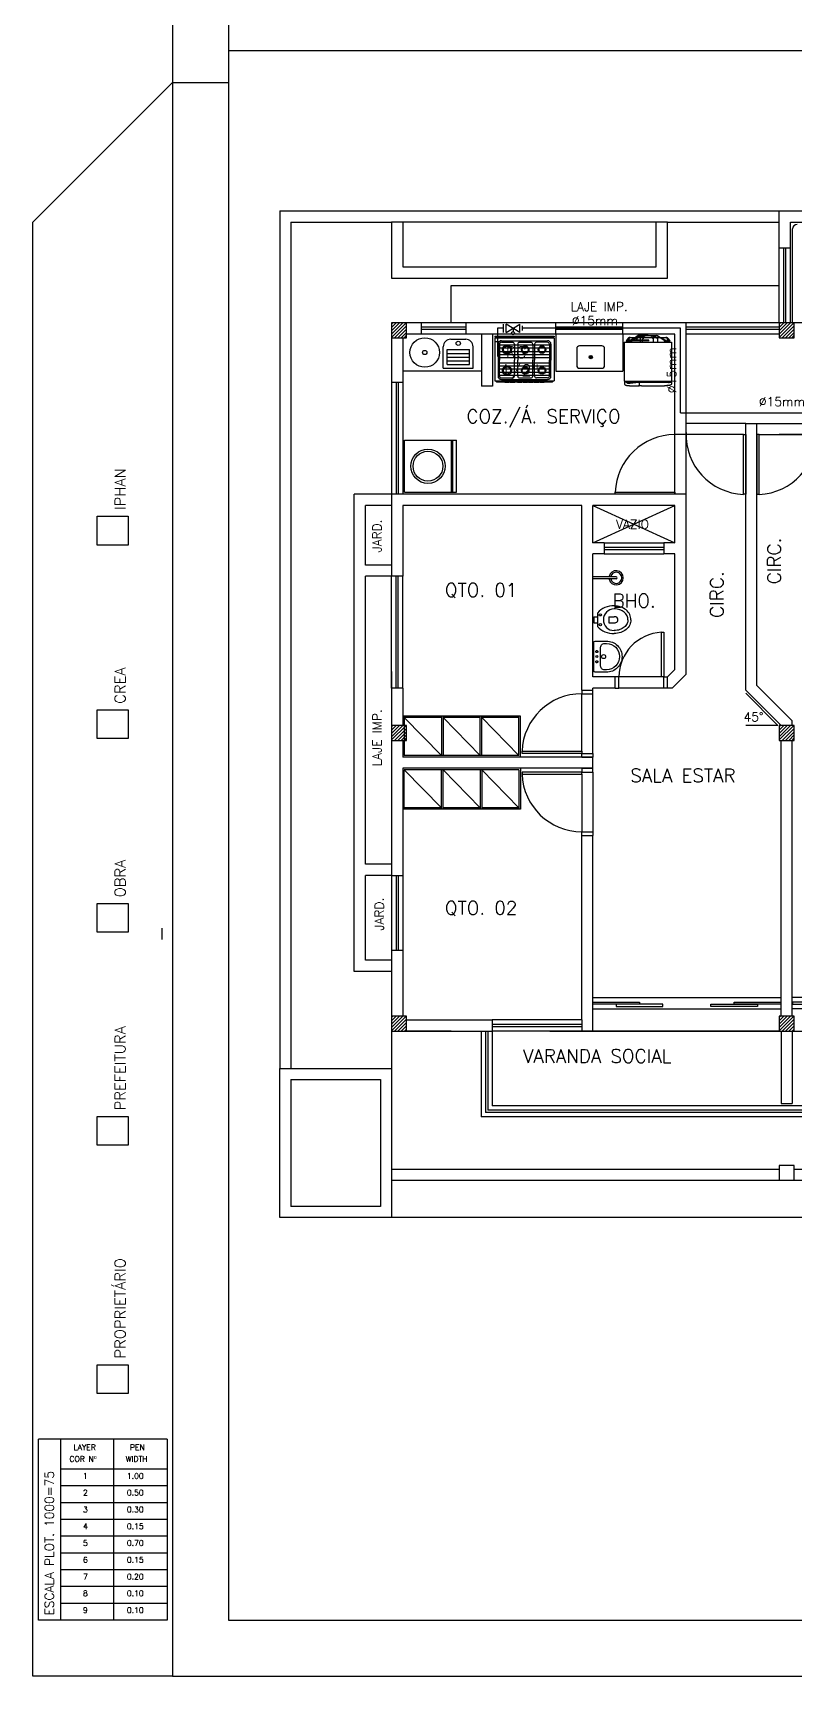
# Model space of a CAD drawing. Header units: millimetres. Extents: x 23536 to 47095, y 9984 to 20154.
# Drawn here: x 23538.91 to 23549.12, y 10035.04 to 10057.07 of the extents above; entities that cross this region are included whole.
import ezdxf
from ezdxf.enums import TextEntityAlignment as Align

# ---------------------------------------------------------------- set-up
doc = ezdxf.new("R2010")
doc.units = ezdxf.units.MM
doc.header["$LTSCALE"] = 30
doc.header["$MEASUREMENT"] = 0
doc.linetypes.add('HIDDEN', pattern=[0.375, 0.25, -0.125])
doc.linetypes.add('HIDDEN2', pattern=[0.1875, 0.125, -0.0625])
doc.layers.get('0').update_dxf_attribs({"linetype": 'CONTINUOUS'})
for name, color, linetype in [('CERC02', 3, 'CONTINUOUS'), ('CONEXAO_AG_FRIA', 3, 'CONTINUOUS'), ('CONEXAO_INCENDIO', 3, 'CONTINUOUS'), ('COTAS', 7, 'CONTINUOUS'), ('LAYER8', 1, 'CONTINUOUS'), ('LAYOUT', 7, 'CONTINUOUS'), ('PAGPISO', 9, 'CONTINUOUS'), ('PROJECAO', 6, 'HIDDEN2'), ('projeto', 8, 'CONTINUOUS'), ('TEXTO04', 7, 'CONTINUOUS'), ('TEXTO05', 21, 'CONTINUOUS')]:
    doc.layers.add(name, color=color, linetype=linetype)
doc.styles.add('ROMANS', font='romans.shx', dxfattribs={"height": 0.14})

# ---------------------------------------------------------------- blocks, each defined once
blk = doc.blocks.new('GELAD-VS')
for p, q in [((-0.252, 0.275), (-0.252, 0.273)), ((-0.252, 0.274), (-0.252, 0.274)), ((-0.252, 0.274), (-0.252, 0.274)), ((-0.252, 0.274), (-0.252, 0.274)), ((-0.252, 0.274), (-0.252, 0.274)), ((-0.252, 0.274), (-0.252, 0.274)), ((-0.252, 0.274), (-0.252, 0.274)), ((-0.252, 0.273), (-0.251, 0.272)), ((-0.251, 0.272), (-0.25, 0.271)), ((-0.25, 0.271), (-0.249, 0.271)), ((-0.249, 0.271), (-0.249, 0.271)), ((-0.249, 0.271), (-0.248, 0.271)), ((-0.248, 0.271), (-0.247, 0.272)), ((-0.247, 0.272), (-0.246, 0.272)), ((-0.246, 0.272), (-0.245, 0.274)), ((-0.197, 0.278), (-0.198, 0.279)), ((-0.196, 0.278), (-0.197, 0.278)), ((-0.195, 0.277), (-0.196, 0.278)), ((-0.195, 0.275), (-0.195, 0.277)), ((-0.195, 0.276), (-0.195, 0.276)), ((0.307, 0.284), (0.309, 0.282)), ((0.308, 0.282), (0.308, 0.282)), ((0.309, 0.282), (0.309, 0.281)), ((0.309, 0.281), (0.31, 0.28)), ((0.31, 0.28), (0.311, 0.28)), ((0.311, 0.28), (0.313, 0.281)), ((0.311, 0.28), (0.311, 0.28)), ((0.313, 0.281), (0.314, 0.282)), ((0.313, 0.281), (0.313, 0.281)), ((0.314, 0.285), (0.314, 0.286)), ((0.314, 0.286), (0.314, 0.286)), ((0.315, 0.284), (0.314, 0.285)), ((0.314, 0.282), (0.315, 0.284)), ((0.315, 0.284), (0.315, 0.284)), ((0.315, 0.284), (0.315, 0.284)), ((-0.096, -0.313), (-0.096, -0.315))]:
    blk.add_line(p, q)
for points in [[(-0.295, 0.27), (0.34, 0.27)], [(-0.295, 0.27), (-0.295, -0.252)], [(-0.244, 0.321), (-0.268, 0.286)], [(-0.249, 0.301), (-0.262, 0.282)], [(-0.252, 0.275), (-0.247, 0.315)], [(-0.218, 0.334), (-0.218, 0.334), (-0.218, 0.334), (-0.218, 0.334), (-0.218, 0.334), (-0.218, 0.334), (-0.218, 0.334), (-0.223, 0.333), (-0.227, 0.333), (-0.231, 0.331), (-0.235, 0.329), (-0.239, 0.327), (-0.242, 0.323), (-0.244, 0.32), (-0.247, 0.316)], [(-0.247, 0.316), (-0.247, 0.315)], [(-0.245, 0.274), (-0.24, 0.313)], [(-0.218, 0.327), (-0.218, 0.327), (-0.218, 0.327), (-0.218, 0.327), (-0.218, 0.327), (-0.218, 0.327), (-0.218, 0.327), (-0.221, 0.327), (-0.225, 0.326), (-0.228, 0.325), (-0.23, 0.323), (-0.233, 0.321), (-0.236, 0.32), (-0.238, 0.317), (-0.24, 0.314)], [(-0.24, 0.314), (-0.24, 0.313)], [(-0.24, 0.311), (-0.24, 0.311), (-0.24, 0.307), (-0.239, 0.303), (-0.236, 0.299), (-0.233, 0.296), (-0.23, 0.294), (-0.227, 0.291), (-0.222, 0.29), (-0.218, 0.29)], [(-0.218, 0.327), (-0.218, 0.327), (-0.218, 0.327), (-0.218, 0.327), (-0.218, 0.327), (-0.218, 0.327), (-0.218, 0.327), (-0.221, 0.327), (-0.224, 0.326), (-0.227, 0.324), (-0.229, 0.323), (-0.23, 0.32), (-0.232, 0.318), (-0.233, 0.315), (-0.233, 0.312), (-0.233, 0.312), (-0.233, 0.309), (-0.232, 0.306), (-0.23, 0.303), (-0.229, 0.301), (-0.227, 0.299), (-0.224, 0.298), (-0.221, 0.297), (-0.218, 0.297)], [(-0.228, 0.27), (-0.199, 0.289)], [(-0.228, 0.27), (-0.225, 0.286)], [(-0.218, 0.29), (-0.225, 0.286)], [(-0.218, 0.334), (-0.187, 0.334)], [(-0.126, 0.327), (-0.218, 0.327)], [(-0.112, 0.297), (-0.218, 0.297)], [(0.032, 0.289), (-0.218, 0.289)], [(-0.157, 0.327), (-0.207, 0.297)], [(-0.198, 0.279), (-0.198, 0.279), (-0.198, 0.279), (-0.198, 0.279), (-0.198, 0.279), (-0.198, 0.279), (-0.198, 0.279), (-0.199, 0.279), (-0.2, 0.278), (-0.2, 0.277), (-0.201, 0.276)], [(-0.201, 0.27), (-0.201, 0.276)], [(-0.198, 0.279), (-0.198, 0.279), (-0.198, 0.279), (-0.198, 0.279), (-0.198, 0.279), (-0.198, 0.279), (-0.198, 0.279), (-0.198, 0.279), (-0.198, 0.279), (-0.198, 0.279), (-0.198, 0.279), (-0.198, 0.279), (-0.198, 0.279), (-0.198, 0.279), (-0.198, 0.279), (-0.198, 0.279), (-0.198, 0.279), (-0.198, 0.279), (-0.198, 0.279), (-0.198, 0.279), (-0.198, 0.279)], [(-0.195, 0.27), (-0.195, 0.275)], [(-0.187, 0.334), (-0.119, 0.334)], [(-0.187, 0.297), (-0.141, 0.327)], [(-0.107, 0.357), (-0.145, 0.334)], [(-0.129, 0.327), (-0.131, 0.317)], [(-0.131, 0.297), (-0.131, 0.317)], [(-0.13, 0.334), (-0.093, 0.358)], [(-0.11, 0.327), (-0.126, 0.327)], [(-0.104, 0.344), (-0.104, 0.344), (-0.104, 0.344), (-0.104, 0.344), (-0.104, 0.344), (-0.104, 0.344), (-0.104, 0.344), (-0.107, 0.344), (-0.11, 0.344), (-0.113, 0.343), (-0.116, 0.342), (-0.119, 0.34), (-0.121, 0.338), (-0.123, 0.336), (-0.125, 0.334)], [(-0.121, 0.327), (-0.121, 0.327), (-0.122, 0.325), (-0.123, 0.322), (-0.124, 0.32), (-0.124, 0.317)], [(-0.124, 0.297), (-0.124, 0.317)], [(-0.119, 0.334), (0.264, 0.334)], [(-0.104, 0.337), (-0.104, 0.337), (-0.104, 0.337), (-0.104, 0.337), (-0.104, 0.337), (-0.104, 0.337), (-0.104, 0.337), (-0.107, 0.337), (-0.11, 0.336), (-0.112, 0.335), (-0.115, 0.334)], [(-0.107, 0.327), (-0.112, 0.327)], [(0.032, 0.297), (-0.112, 0.297)], [(0.023, 0.357), (-0.107, 0.357)], [(0.264, 0.327), (-0.107, 0.327)], [(-0.104, 0.344), (-0.074, 0.344)], [(-0.074, 0.337), (-0.104, 0.337)], [(0.023, 0.358), (-0.093, 0.358)], [(-0.074, 0.356), (-0.074, 0.356), (-0.074, 0.356), (-0.074, 0.356), (-0.074, 0.356), (-0.074, 0.356), (-0.074, 0.356), (-0.076, 0.355), (-0.079, 0.354), (-0.08, 0.351), (-0.081, 0.349)], [(-0.081, 0.349), (-0.081, 0.344)], [(-0.081, 0.327), (-0.081, 0.297)], [(-0.081, 0.289), (-0.081, 0.27)], [(-0.074, 0.356), (-0.045, 0.356)], [(-0.074, 0.344), (-0.061, 0.344)], [(-0.074, 0.337), (-0.074, 0.344)], [(-0.065, 0.357), (-0.065, 0.358)], [(-0.049, 0.341), (-0.049, 0.341), (-0.05, 0.342), (-0.052, 0.342), (-0.053, 0.343), (-0.054, 0.344), (-0.056, 0.344), (-0.058, 0.344), (-0.059, 0.344), (-0.061, 0.344)], [(-0.053, 0.31), (-0.055, 0.297)], [(-0.055, 0.289), (-0.054, 0.27)], [(-0.047, 0.327), (-0.053, 0.31)], [(-0.052, 0.289), (-0.052, 0.289), (-0.052, 0.289), (-0.052, 0.289), (-0.052, 0.289), (-0.052, 0.289), (-0.052, 0.289), (-0.052, 0.289), (-0.052, 0.289), (-0.052, 0.289), (-0.052, 0.289), (-0.052, 0.289), (-0.052, 0.289), (-0.052, 0.289), (-0.052, 0.289), (-0.052, 0.289), (-0.052, 0.289), (-0.052, 0.289), (-0.052, 0.289), (-0.052, 0.289), (-0.052, 0.289)], [(-0.052, 0.289), (-0.052, 0.289), (-0.052, 0.289), (-0.052, 0.289), (-0.052, 0.289), (-0.052, 0.289), (-0.052, 0.289), (-0.052, 0.289), (-0.052, 0.289), (-0.052, 0.289), (-0.052, 0.289), (-0.052, 0.289), (-0.052, 0.289), (-0.052, 0.289), (-0.052, 0.289), (-0.052, 0.289), (-0.052, 0.289), (-0.052, 0.289), (-0.052, 0.289), (-0.052, 0.289), (-0.052, 0.289)], [(-0.052, 0.289), (-0.052, 0.289), (-0.052, 0.289), (-0.052, 0.289), (-0.052, 0.289), (-0.052, 0.289), (-0.052, 0.289), (-0.052, 0.289), (-0.052, 0.289), (-0.052, 0.289), (-0.052, 0.289), (-0.052, 0.289), (-0.052, 0.289), (-0.052, 0.289), (-0.052, 0.289), (-0.052, 0.289), (-0.052, 0.289), (-0.052, 0.289), (-0.052, 0.289), (-0.052, 0.289), (-0.052, 0.289)], [(-0.05, 0.357), (-0.05, 0.358)], [(-0.049, 0.341), (-0.041, 0.335)], [(-0.031, 0.345), (-0.031, 0.345), (-0.032, 0.347), (-0.034, 0.349), (-0.035, 0.351), (-0.038, 0.353), (-0.04, 0.354), (-0.042, 0.355), (-0.045, 0.356), (-0.047, 0.356)], [(-0.047, 0.327), (-0.039, 0.322)], [(-0.003, 0.356), (-0.003, 0.356), (-0.009, 0.355), (-0.015, 0.354), (-0.02, 0.352), (-0.025, 0.349), (-0.03, 0.346), (-0.035, 0.342), (-0.039, 0.338), (-0.042, 0.334)], [(-0.039, 0.322), (-0.039, 0.322), (-0.038, 0.322), (-0.037, 0.322), (-0.037, 0.322), (-0.037, 0.322), (-0.037, 0.322), (-0.035, 0.322), (-0.034, 0.323), (-0.034, 0.324), (-0.033, 0.325), (-0.033, 0.325), (-0.033, 0.326), (-0.033, 0.326), (-0.033, 0.327), (-0.033, 0.327)], [(0.048, 0.356), (-0.004, 0.356)], [(0.023, 0.358), (0.139, 0.358)], [(0.023, 0.357), (0.152, 0.357)], [(0.032, 0.289), (0.032, 0.289), (0.033, 0.29), (0.035, 0.291), (0.035, 0.291), (0.035, 0.293), (0.035, 0.293), (0.035, 0.294), (0.034, 0.296), (0.033, 0.296), (0.032, 0.297)], [(0.087, 0.334), (0.087, 0.334), (0.083, 0.338), (0.079, 0.342), (0.074, 0.346), (0.069, 0.349), (0.064, 0.351), (0.059, 0.354), (0.053, 0.355), (0.048, 0.356)], [(0.092, 0.356), (0.092, 0.356), (0.092, 0.356), (0.092, 0.356), (0.092, 0.356), (0.092, 0.356), (0.092, 0.356), (0.089, 0.356), (0.087, 0.355), (0.084, 0.354), (0.082, 0.353), (0.08, 0.351), (0.078, 0.349), (0.076, 0.347), (0.075, 0.345)], [(0.08, 0.327), (0.08, 0.327), (0.08, 0.327), (0.08, 0.327), (0.08, 0.326), (0.08, 0.326), (0.08, 0.326), (0.081, 0.324), (0.081, 0.323), (0.082, 0.322), (0.084, 0.322), (0.084, 0.322), (0.084, 0.322), (0.085, 0.322), (0.085, 0.322), (0.086, 0.322)], [(0.093, 0.327), (0.086, 0.322)], [(0.108, 0.336), (0.108, 0.336), (0.106, 0.339), (0.105, 0.34), (0.102, 0.342), (0.099, 0.342), (0.099, 0.342), (0.096, 0.341), (0.093, 0.34), (0.091, 0.337), (0.09, 0.334)], [(0.095, 0.336), (0.091, 0.334)], [(0.096, 0.313), (0.091, 0.326)], [(0.092, 0.356), (0.118, 0.356)], [(0.099, 0.336), (0.095, 0.336)], [(0.096, 0.357), (0.096, 0.358)], [(0.097, 0.31), (0.096, 0.313)], [(0.098, 0.27), (0.097, 0.31)], [(0.113, 0.336), (0.099, 0.336)], [(0.111, 0.357), (0.111, 0.358)], [(0.113, 0.334), (0.113, 0.336)], [(0.125, 0.349), (0.125, 0.349), (0.124, 0.351), (0.123, 0.354), (0.121, 0.355), (0.118, 0.356)], [(0.125, 0.349), (0.125, 0.334)], [(0.132, 0.327), (0.15, 0.323)], [(0.176, 0.334), (0.139, 0.358)], [(0.155, 0.316), (0.155, 0.318), (0.154, 0.32), (0.152, 0.322), (0.15, 0.323)], [(0.152, 0.357), (0.191, 0.334)], [(0.155, 0.27), (0.155, 0.316)], [(0.155, 0.274), (0.155, 0.273)], [(0.274, 0.27), (0.186, 0.327)], [(0.202, 0.327), (0.27, 0.286)], [(0.244, 0.279), (0.244, 0.279), (0.244, 0.279), (0.244, 0.279), (0.244, 0.279), (0.244, 0.279), (0.244, 0.279), (0.243, 0.279), (0.242, 0.278), (0.241, 0.277), (0.241, 0.276)], [(0.241, 0.27), (0.241, 0.276)], [(0.244, 0.279), (0.244, 0.279), (0.244, 0.279), (0.244, 0.279), (0.244, 0.279), (0.244, 0.279), (0.244, 0.279), (0.244, 0.279), (0.244, 0.279), (0.244, 0.279), (0.244, 0.279), (0.244, 0.279), (0.244, 0.279), (0.244, 0.279), (0.244, 0.279), (0.244, 0.279), (0.244, 0.279), (0.244, 0.279), (0.244, 0.279), (0.244, 0.279), (0.244, 0.279)], [(0.246, 0.277), (0.246, 0.278), (0.245, 0.279), (0.244, 0.279)], [(0.246, 0.27), (0.246, 0.277)], [(0.291, 0.319), (0.29, 0.32), (0.287, 0.323), (0.284, 0.327), (0.281, 0.329), (0.277, 0.331), (0.273, 0.333), (0.268, 0.333), (0.264, 0.334)], [(0.286, 0.314), (0.286, 0.314), (0.284, 0.317), (0.282, 0.32), (0.279, 0.321), (0.277, 0.323), (0.274, 0.325), (0.271, 0.326), (0.268, 0.327), (0.264, 0.327)], [(0.274, 0.27), (0.27, 0.286)], [(0.286, 0.313), (0.286, 0.314)], [(0.286, 0.314), (0.307, 0.284)], [(0.291, 0.274), (0.286, 0.313)], [(0.291, 0.319), (0.314, 0.286)], [(0.291, 0.274), (0.291, 0.273)], [(0.292, 0.273), (0.292, 0.273), (0.292, 0.272), (0.293, 0.272), (0.294, 0.271), (0.295, 0.271), (0.295, 0.271), (0.296, 0.271), (0.297, 0.272), (0.298, 0.273), (0.298, 0.274)], [(0.298, 0.274), (0.295, 0.301)], [(0.34, 0.27), (0.34, -0.252)], [(-0.295, -0.252), (0.34, -0.252)], [(-0.292, -0.267), (-0.292, -0.286), (-0.291, -0.29), (-0.291, -0.294), (-0.289, -0.298), (-0.286, -0.301), (-0.283, -0.304), (-0.28, -0.306), (-0.276, -0.308), (-0.272, -0.309), (-0.269, -0.309), (-0.265, -0.31), (-0.261, -0.31), (-0.258, -0.31), (-0.254, -0.311), (-0.251, -0.311), (-0.247, -0.312), (-0.243, -0.312), (-0.24, -0.312), (-0.236, -0.313), (-0.232, -0.313), (-0.228, -0.313), (-0.225, -0.314), (-0.221, -0.314), (-0.218, -0.314), (-0.214, -0.315), (-0.21, -0.315), (-0.206, -0.315), (-0.203, -0.315), (-0.199, -0.315), (-0.196, -0.315), (-0.192, -0.316), (-0.188, -0.316), (-0.184, -0.316), (-0.181, -0.316), (-0.177, -0.316), (-0.174, -0.316), (-0.17, -0.317), (-0.166, -0.317), (-0.162, -0.317), (-0.159, -0.317), (-0.155, -0.317), (-0.151, -0.317), (-0.148, -0.317), (-0.144, -0.317), (-0.14, -0.317), (-0.137, -0.317), (-0.133, -0.317), (-0.129, -0.316), (-0.126, -0.316), (-0.122, -0.316), (-0.118, -0.316), (-0.115, -0.316), (-0.111, -0.316), (-0.107, -0.315), (-0.104, -0.315), (-0.1, -0.315), (-0.096, -0.315)], [(-0.29, -0.265), (-0.29, -0.265), (-0.29, -0.265), (-0.29, -0.265), (-0.29, -0.265), (-0.29, -0.265), (-0.29, -0.265), (-0.291, -0.265), (-0.291, -0.265), (-0.291, -0.266), (-0.291, -0.266), (-0.291, -0.266), (-0.291, -0.266), (-0.291, -0.266), (-0.291, -0.266), (-0.291, -0.267)], [(-0.124, -0.265), (-0.29, -0.265)], [(-0.286, -0.252), (-0.286, -0.265)], [(-0.264, -0.265), (-0.264, -0.265), (-0.264, -0.265), (-0.264, -0.265), (-0.264, -0.265), (-0.264, -0.265), (-0.264, -0.265), (-0.264, -0.265), (-0.264, -0.265)], [(-0.262, -0.267), (-0.262, -0.266), (-0.262, -0.266), (-0.262, -0.266), (-0.262, -0.266), (-0.262, -0.266), (-0.262, -0.266), (-0.262, -0.265), (-0.263, -0.265), (-0.263, -0.265), (-0.263, -0.265), (-0.264, -0.265), (-0.264, -0.265)], [(-0.262, -0.267), (-0.262, -0.269)], [(-0.249, -0.283), (-0.251, -0.282), (-0.254, -0.281), (-0.256, -0.28), (-0.258, -0.278), (-0.26, -0.276), (-0.261, -0.274), (-0.262, -0.271), (-0.262, -0.269)], [(-0.112, -0.265), (-0.146, -0.275), (-0.18, -0.281), (-0.215, -0.284), (-0.249, -0.283)], [(-0.124, -0.265), (-0.122, -0.265), (-0.121, -0.265), (-0.119, -0.265), (-0.119, -0.265), (-0.118, -0.265)], [(-0.121, -0.265), (-0.122, -0.265)], [(-0.118, -0.265), (-0.118, -0.265)], [(-0.112, -0.265), (-0.113, -0.265), (-0.113, -0.265), (-0.113, -0.265), (-0.114, -0.265), (-0.114, -0.265), (-0.114, -0.265), (-0.115, -0.265), (-0.116, -0.265), (-0.116, -0.265), (-0.117, -0.265), (-0.118, -0.265), (-0.118, -0.265)], [(-0.118, -0.265), (-0.118, -0.265)], [(-0.112, -0.265), (-0.096, -0.265)], [(-0.097, -0.265), (-0.112, -0.265), (-0.112, -0.265), (-0.112, -0.265), (-0.112, -0.265), (-0.112, -0.265)], [(-0.097, -0.265), (-0.097, -0.265), (-0.097, -0.265), (-0.097, -0.265), (-0.097, -0.265), (-0.097, -0.265), (-0.097, -0.265), (-0.097, -0.265), (-0.097, -0.265), (-0.097, -0.265), (-0.097, -0.265), (-0.097, -0.265), (-0.097, -0.265)], [(-0.096, -0.265), (0.34, -0.265)], [(-0.096, -0.265), (-0.096, -0.265), (-0.096, -0.265), (-0.096, -0.265), (-0.096, -0.266)], [(-0.096, -0.265), (-0.096, -0.266)], [(-0.096, -0.265), (-0.096, -0.309)], [(-0.096, -0.265), (-0.096, -0.314), (-0.096, -0.309)], [(-0.096, -0.266), (-0.096, -0.308)], [(-0.096, -0.267), (-0.096, -0.267)], [(-0.096, -0.308), (-0.096, -0.308), (-0.096, -0.308)], [(-0.096, -0.311), (-0.096, -0.311), (-0.096, -0.311), (-0.096, -0.311), (-0.096, -0.311), (-0.096, -0.31), (-0.096, -0.31), (-0.096, -0.31), (-0.096, -0.31), (-0.096, -0.31), (-0.096, -0.31), (-0.096, -0.309), (-0.096, -0.309), (-0.096, -0.309), (-0.096, -0.308), (-0.096, -0.308)], [(-0.096, -0.309), (-0.096, -0.31)], [(-0.096, -0.31), (-0.096, -0.311)], [(-0.096, -0.311), (-0.096, -0.311)], [(-0.096, -0.311), (-0.096, -0.314)], [(-0.096, -0.312), (-0.096, -0.312)], [(-0.096, -0.313), (-0.096, -0.313)], [(-0.08, -0.314), (-0.084, -0.314), (-0.096, -0.314), (-0.096, -0.314)], [(-0.066, -0.314), (-0.071, -0.314), (-0.08, -0.314)], [(-0.066, -0.265), (-0.066, -0.265), (-0.066, -0.265), (-0.066, -0.265), (-0.066, -0.265), (-0.066, -0.265), (-0.066, -0.265), (-0.066, -0.265), (-0.066, -0.265), (-0.066, -0.265), (-0.066, -0.265), (-0.066, -0.265), (-0.066, -0.265), (-0.066, -0.265), (-0.066, -0.265), (-0.066, -0.265), (-0.066, -0.265), (-0.066, -0.265), (-0.066, -0.265), (-0.066, -0.265), (-0.066, -0.265)], [(-0.066, -0.314), (0.245, -0.315)], [(0.158, -0.265), (0.142, -0.265)], [(0.142, -0.265), (0.158, -0.265), (0.158, -0.265), (0.158, -0.265), (0.158, -0.265), (0.158, -0.265)], [(0.158, -0.265), (0.158, -0.265), (0.159, -0.265), (0.159, -0.265), (0.159, -0.265), (0.16, -0.265), (0.16, -0.265), (0.161, -0.265), (0.161, -0.265), (0.162, -0.265), (0.163, -0.265), (0.164, -0.265), (0.164, -0.265)], [(0.164, -0.265), (0.164, -0.265)], [(0.164, -0.265), (0.164, -0.265)], [(0.169, -0.265), (0.168, -0.265), (0.167, -0.265), (0.165, -0.265), (0.165, -0.265), (0.164, -0.265)], [(0.167, -0.265), (0.168, -0.265)], [(0.169, -0.265), (0.336, -0.265)], [(0.219, -0.316), (0.219, -0.316)], [(0.227, -0.316), (0.227, -0.316)], [(0.318, -0.309), (0.315, -0.309), (0.311, -0.31), (0.307, -0.31), (0.304, -0.31), (0.3, -0.311), (0.296, -0.311), (0.292, -0.312), (0.289, -0.312), (0.286, -0.312), (0.282, -0.313), (0.278, -0.313), (0.274, -0.313), (0.27, -0.314), (0.267, -0.314), (0.263, -0.314), (0.26, -0.315), (0.256, -0.315), (0.252, -0.315), (0.249, -0.315), (0.245, -0.315)], [(0.309, -0.265), (0.309, -0.265), (0.309, -0.265), (0.309, -0.265), (0.309, -0.265), (0.309, -0.265), (0.309, -0.265)], [(0.338, -0.286), (0.337, -0.29), (0.336, -0.294), (0.335, -0.298), (0.332, -0.301), (0.329, -0.304), (0.325, -0.306), (0.322, -0.308), (0.318, -0.309)], [(0.332, -0.252), (0.332, -0.265)], [(0.338, -0.266), (0.338, -0.266), (0.338, -0.266), (0.338, -0.266), (0.338, -0.266), (0.338, -0.266), (0.338, -0.266), (0.338, -0.266), (0.337, -0.265), (0.337, -0.265), (0.336, -0.265), (0.336, -0.265), (0.336, -0.265), (0.336, -0.265), (0.336, -0.265), (0.336, -0.265)], [(0.338, -0.267), (0.338, -0.286)]]:
    blk.add_lwpolyline(points)
blk.add_arc((-0.264, 0.286), 0.00394, 180, 298.0725)

msp = doc.modelspace()

# ---------------------------------------------------------------- linework, layer by layer
at = {"layer": 'CERC02'}
for p, q in [((23540.787, 10079.586), (23540.787, 10035.036)), ((23538.912, 10054.536), (23540.787, 10056.411)), ((23540.787, 10056.411), (23541.537, 10056.411)), ((23538.912, 10035.036), (23538.912, 10054.536)), ((23540.787, 10035.036), (23538.912, 10035.036)), ((23540.787, 10035.036), (23601.987, 10035.036))]:
    msp.add_line(p, q, dxfattribs=at)
at = {"layer": 'CONEXAO_AG_FRIA'}
for p, q in [((23545.224, 10053.057), (23545.224, 10053.169)), ((23545.443, 10053.057), (23545.262, 10053.169)), ((23545.262, 10053.057), (23545.443, 10053.169)), ((23545.262, 10053.057), (23545.262, 10053.169)), ((23545.353, 10053.113), (23545.353, 10053.069)), ((23545.443, 10053.057), (23545.443, 10053.169)), ((23545.476, 10053.145), (23545.476, 10053.081)), ((23545.105, 10052.935), (23545.185, 10052.935))]:
    msp.add_line(p, q, dxfattribs=at)
msp.add_circle((23545.353, 10053.047), 0.0213, dxfattribs=at)
at = {"layer": 'COTAS'}
for points in [[(23539.774, 10050.591), (23540.192, 10050.591), (23540.192, 10050.205), (23539.774, 10050.205)], [(23539.774, 10047.994), (23540.192, 10047.994), (23540.192, 10047.609), (23539.774, 10047.609)], [(23539.774, 10045.397), (23540.192, 10045.397), (23540.192, 10045.012), (23539.774, 10045.012)], [(23539.774, 10042.541), (23540.192, 10042.541), (23540.192, 10042.155), (23539.774, 10042.155)], [(23539.774, 10039.212), (23540.192, 10039.212), (23540.192, 10038.826), (23539.774, 10038.826)]]:
    msp.add_lwpolyline(points, close=True, dxfattribs=at)
at = {"layer": 'LAYER8'}
for p, q in [((23541.537, 10078.836), (23541.537, 10035.786)), ((23541.537, 10056.839), (23588.487, 10056.839)), ((23541.537, 10035.786), (23601.237, 10035.786))]:
    msp.add_line(p, q, dxfattribs=at)
at = {"layer": 'LAYOUT'}
msp.add_line((23540.646, 10044.917), (23540.646, 10045.067), dxfattribs=at)
at = {"layer": 'PAGPISO'}
for p, q in [((23538.987, 10035.786), (23538.987, 10038.214)), ((23540.712, 10038.214), (23538.987, 10038.214)), ((23539.287, 10035.786), (23539.287, 10038.214)), ((23540, 10035.786), (23540, 10038.214)), ((23540.712, 10038.214), (23540.712, 10035.786)), ((23540.712, 10037.811), (23539.287, 10037.811)), ((23540.712, 10037.586), (23539.287, 10037.586)), ((23540.712, 10037.361), (23539.287, 10037.361)), ((23540.712, 10037.136), (23539.287, 10037.136)), ((23540.712, 10036.911), (23539.287, 10036.911)), ((23540.712, 10036.686), (23539.287, 10036.686)), ((23540.712, 10036.461), (23539.287, 10036.461)), ((23540.712, 10036.236), (23539.287, 10036.236)), ((23540.712, 10036.011), (23539.287, 10036.011)), ((23540.712, 10035.786), (23538.987, 10035.786))]:
    msp.add_line(p, q, dxfattribs=at)
at = {"layer": 'PROJECAO', "color": 3, "linetype": 'HIDDEN'}
for p, q in [((23545.145, 10053.113), (23545.145, 10052.733)), ((23545.224, 10053.113), (23545.145, 10053.113)), ((23547.599, 10053.113), (23545.476, 10053.113)), ((23547.599, 10051.979), (23547.599, 10053.113)), ((23547.599, 10051.979), (23552.063, 10051.979))]:
    msp.add_line(p, q, dxfattribs=at)
at = {"layer": 'projeto'}
for p, q in [((23542.224, 10054.686), (23548.924, 10054.686)), ((23542.224, 10054.686), (23542.224, 10043.186)), ((23542.374, 10054.536), (23543.724, 10054.536)), ((23542.374, 10054.536), (23542.374, 10043.186)), ((23543.724, 10054.536), (23543.724, 10053.786)), ((23547.424, 10054.536), (23543.724, 10054.536)), ((23543.874, 10054.536), (23543.874, 10053.936)), ((23547.274, 10053.936), (23547.274, 10054.536)), ((23547.424, 10054.536), (23548.924, 10054.536)), ((23547.424, 10053.786), (23547.424, 10054.536)), ((23548.924, 10054.686), (23555.924, 10054.686)), ((23548.924, 10054.186), (23548.924, 10054.686)), ((23549.074, 10054.536), (23555.774, 10054.536)), ((23549.074, 10054.186), (23549.074, 10054.536)), ((23549.074, 10054.186), (23548.924, 10054.186)), ((23548.924, 10053.186), (23548.924, 10054.186)), ((23548.984, 10053.186), (23548.984, 10054.186)), ((23549.014, 10053.186), (23549.014, 10054.186)), ((23549.074, 10053.186), (23549.074, 10054.186)), ((23543.874, 10053.936), (23547.274, 10053.936)), ((23543.724, 10053.786), (23547.424, 10053.786)), ((23544.524, 10053.186), (23544.524, 10053.686)), ((23544.524, 10053.686), (23548.924, 10053.686)), ((23543.924, 10053.186), (23543.724, 10053.186)), ((23543.724, 10053.186), (23543.724, 10052.986)), ((23543.724, 10053.168), (23543.743, 10053.186)), ((23543.724, 10053.123), (23543.787, 10053.186)), ((23543.724, 10053.079), (23543.831, 10053.186)), ((23543.724, 10053.035), (23543.875, 10053.186)), ((23543.724, 10052.991), (23543.92, 10053.186)), ((23544.125, 10053.186), (23543.924, 10053.186)), ((23543.924, 10052.986), (23543.924, 10053.186)), ((23544.725, 10053.186), (23544.125, 10053.186)), ((23544.125, 10053.036), (23544.125, 10053.186)), ((23545.926, 10053.186), (23544.725, 10053.186)), ((23544.725, 10053.036), (23544.725, 10053.186)), ((23546.827, 10053.186), (23545.926, 10053.186)), ((23545.926, 10053.036), (23545.926, 10053.186)), ((23547.674, 10053.186), (23546.827, 10053.186)), ((23546.827, 10053.036), (23546.827, 10053.186)), ((23548.924, 10053.186), (23547.674, 10053.186)), ((23547.674, 10051.836), (23547.674, 10053.186)), ((23549.074, 10053.186), (23548.924, 10053.186)), ((23549.124, 10053.186), (23548.924, 10053.186)), ((23548.924, 10053.186), (23548.924, 10052.986)), ((23548.924, 10053.168), (23548.943, 10053.186)), ((23548.924, 10053.123), (23548.987, 10053.186)), ((23548.924, 10053.079), (23549.031, 10053.186)), ((23548.924, 10053.035), (23549.075, 10053.186)), ((23548.924, 10052.991), (23549.12, 10053.186)), ((23550.274, 10053.186), (23549.124, 10053.186)), ((23549.124, 10052.986), (23549.124, 10053.186)), ((23543.724, 10052.986), (23543.724, 10052.386)), ((23543.724, 10052.986), (23543.924, 10052.986)), ((23543.764, 10052.986), (23543.924, 10053.147)), ((23543.808, 10052.986), (23543.924, 10053.102)), ((23543.852, 10052.986), (23543.924, 10053.058)), ((23543.874, 10052.986), (23543.874, 10052.386)), ((23543.896, 10052.986), (23543.924, 10053.014)), ((23544.125, 10053.036), (23543.924, 10053.036)), ((23544.725, 10053.126), (23544.125, 10053.126)), ((23544.725, 10053.096), (23544.125, 10053.096)), ((23544.725, 10053.036), (23544.125, 10053.036)), ((23544.518, 10052.966), (23544.718, 10052.966)), ((23545.926, 10053.036), (23544.725, 10053.036)), ((23544.929, 10053.036), (23544.929, 10052.336)), ((23545.079, 10053.036), (23545.079, 10052.336)), ((23545.107, 10053.006), (23545.907, 10053.006)), ((23545.107, 10053.006), (23545.107, 10052.996)), ((23545.107, 10052.996), (23545.907, 10052.996)), ((23545.107, 10052.986), (23545.907, 10052.986)), ((23545.107, 10052.986), (23545.107, 10052.406)), ((23545.907, 10053.006), (23545.907, 10052.996)), ((23545.907, 10052.986), (23545.907, 10052.406)), ((23546.827, 10053.126), (23545.926, 10053.126)), ((23546.827, 10053.096), (23545.926, 10053.096)), ((23546.827, 10053.036), (23545.926, 10053.036)), ((23545.926, 10053.036), (23545.926, 10052.536)), ((23547.524, 10053.036), (23546.827, 10053.036)), ((23546.827, 10053.036), (23546.827, 10052.536)), ((23547.524, 10051.686), (23547.524, 10053.036)), ((23548.924, 10053.126), (23547.674, 10053.126)), ((23548.924, 10053.096), (23547.674, 10053.096)), ((23548.924, 10053.036), (23547.674, 10053.036)), ((23548.924, 10052.986), (23549.124, 10052.986)), ((23548.964, 10052.986), (23549.124, 10053.147)), ((23549.008, 10052.986), (23549.124, 10053.102)), ((23549.052, 10052.986), (23549.124, 10053.058)), ((23549.096, 10052.986), (23549.124, 10053.014)), ((23544.418, 10052.576), (23544.418, 10052.866)), ((23544.468, 10052.626), (23544.468, 10052.826)), ((23544.468, 10052.826), (23544.768, 10052.826)), ((23544.468, 10052.776), (23544.768, 10052.776)), ((23544.768, 10052.626), (23544.768, 10052.826)), ((23544.818, 10052.576), (23544.818, 10052.866)), ((23545.152, 10052.901), (23545.152, 10052.471)), ((23545.172, 10052.901), (23545.172, 10052.686)), ((23545.172, 10052.889), (23545.862, 10052.889)), ((23545.172, 10052.849), (23545.862, 10052.849)), ((23545.172, 10052.803), (23545.862, 10052.803)), ((23545.172, 10052.763), (23545.862, 10052.763)), ((23545.197, 10052.946), (23545.817, 10052.946)), ((23545.197, 10052.926), (23545.347, 10052.926)), ((23545.372, 10052.901), (23545.372, 10052.686)), ((23545.372, 10052.901), (23545.372, 10052.686)), ((23545.417, 10052.901), (23545.417, 10052.686)), ((23545.442, 10052.926), (23545.592, 10052.926)), ((23545.617, 10052.901), (23545.617, 10052.686)), ((23545.642, 10052.901), (23545.642, 10052.686)), ((23545.817, 10052.926), (23545.667, 10052.926)), ((23545.842, 10052.901), (23545.842, 10052.686)), ((23545.862, 10052.901), (23545.862, 10052.686)), ((23544.929, 10052.536), (23543.874, 10052.536)), ((23544.418, 10052.576), (23544.818, 10052.576)), ((23544.468, 10052.726), (23544.768, 10052.726)), ((23544.468, 10052.676), (23544.768, 10052.676)), ((23544.468, 10052.626), (23544.768, 10052.626)), ((23545.172, 10052.723), (23545.862, 10052.723)), ((23545.172, 10052.471), (23545.172, 10052.686)), ((23545.172, 10052.649), (23545.862, 10052.649)), ((23545.172, 10052.609), (23545.862, 10052.609)), ((23545.172, 10052.569), (23545.862, 10052.569)), ((23545.172, 10052.523), (23545.862, 10052.523)), ((23545.372, 10052.471), (23545.372, 10052.686)), ((23545.372, 10052.471), (23545.372, 10052.686)), ((23545.417, 10052.471), (23545.417, 10052.686)), ((23545.617, 10052.471), (23545.617, 10052.686)), ((23545.642, 10052.471), (23545.642, 10052.686)), ((23545.842, 10052.471), (23545.842, 10052.686)), ((23545.862, 10052.471), (23545.862, 10052.686)), ((23545.926, 10052.536), (23546.827, 10052.536)), ((23543.724, 10052.386), (23543.724, 10050.886)), ((23543.874, 10052.386), (23543.724, 10052.386)), ((23543.784, 10052.386), (23543.784, 10050.886)), ((23543.814, 10052.386), (23543.814, 10050.886)), ((23543.874, 10052.386), (23543.874, 10050.886)), ((23545.079, 10052.336), (23544.929, 10052.336)), ((23545.107, 10052.406), (23545.907, 10052.406)), ((23545.132, 10052.396), (23545.882, 10052.396)), ((23545.172, 10052.483), (23545.862, 10052.483)), ((23545.197, 10052.446), (23545.347, 10052.446)), ((23545.197, 10052.426), (23545.817, 10052.426)), ((23545.442, 10052.446), (23545.592, 10052.446)), ((23545.817, 10052.446), (23545.667, 10052.446)), ((23547.999, 10051.686), (23547.524, 10051.686)), ((23547.524, 10050.886), (23547.524, 10051.686)), ((23547.999, 10051.836), (23547.674, 10051.836)), ((23547.674, 10051.686), (23547.674, 10051.836)), ((23548.474, 10051.836), (23547.674, 10051.836)), ((23548.444, 10051.686), (23547.674, 10051.686)), ((23547.674, 10050.886), (23547.674, 10051.686)), ((23548.444, 10050.886), (23548.444, 10051.686)), ((23548.444, 10051.686), (23548.474, 10051.686)), ((23548.474, 10051.836), (23548.624, 10051.836)), ((23548.474, 10051.686), (23548.474, 10051.836)), ((23548.474, 10048.261), (23548.474, 10051.686)), ((23548.474, 10051.686), (23548.474, 10050.886)), ((23548.624, 10051.836), (23549.424, 10051.836)), ((23548.624, 10048.323), (23548.624, 10051.836)), ((23548.654, 10051.686), (23548.624, 10051.686)), ((23548.624, 10051.686), (23548.624, 10050.886)), ((23548.654, 10051.686), (23549.425, 10051.686)), ((23548.654, 10050.886), (23548.654, 10051.686)), ((23550.274, 10051.686), (23548.924, 10051.686)), ((23543.724, 10050.886), (23543.224, 10050.886)), ((23543.224, 10044.486), (23543.224, 10050.886)), ((23543.724, 10050.886), (23543.724, 10049.786)), ((23543.874, 10050.886), (23543.724, 10050.886)), ((23547.674, 10050.886), (23543.874, 10050.886)), ((23546.724, 10050.886), (23546.724, 10050.916)), ((23546.724, 10050.916), (23547.524, 10050.916)), ((23547.524, 10050.886), (23546.724, 10050.886)), ((23547.524, 10050.916), (23547.524, 10050.886)), ((23547.674, 10048.474), (23547.674, 10050.886)), ((23548.474, 10050.886), (23548.444, 10050.886)), ((23548.624, 10050.886), (23548.654, 10050.886)), ((23543.724, 10050.736), (23543.374, 10050.736)), ((23543.374, 10049.936), (23543.374, 10050.736)), ((23543.874, 10050.736), (23543.874, 10049.786)), ((23546.274, 10050.736), (23543.874, 10050.736)), ((23546.274, 10048.261), (23546.274, 10050.736)), ((23547.524, 10050.736), (23546.424, 10050.736)), ((23546.424, 10050.236), (23546.424, 10050.736)), ((23546.424, 10050.736), (23547.524, 10050.236)), ((23546.424, 10050.236), (23547.524, 10050.736)), ((23547.524, 10050.236), (23547.524, 10050.736)), ((23546.574, 10050.236), (23546.424, 10050.236)), ((23546.574, 10050.236), (23546.574, 10050.086)), ((23546.574, 10050.236), (23547.374, 10050.236)), ((23546.574, 10050.176), (23547.374, 10050.176)), ((23546.574, 10050.146), (23547.374, 10050.146)), ((23547.524, 10050.236), (23547.374, 10050.236)), ((23547.374, 10050.236), (23547.374, 10050.086)), ((23543.724, 10049.936), (23543.374, 10049.936)), ((23546.574, 10050.086), (23546.424, 10050.086)), ((23546.424, 10048.436), (23546.424, 10050.086)), ((23546.574, 10050.086), (23547.374, 10050.086)), ((23547.524, 10050.086), (23547.374, 10050.086)), ((23547.524, 10048.536), (23547.524, 10050.086)), ((23543.724, 10049.786), (23543.374, 10049.786)), ((23543.374, 10045.924), (23543.374, 10049.786)), ((23543.874, 10049.786), (23543.724, 10049.786)), ((23543.724, 10048.286), (23543.724, 10049.786)), ((23543.784, 10048.286), (23543.784, 10049.786)), ((23543.814, 10048.286), (23543.814, 10049.786)), ((23543.874, 10048.286), (23543.874, 10049.786)), ((23546.435, 10049.244), (23546.435, 10049.164)), ((23546.435, 10049.244), (23546.485, 10049.244)), ((23546.485, 10049.294), (23546.485, 10049.114)), ((23546.64, 10049.244), (23546.64, 10049.164)), ((23546.64, 10049.244), (23546.71, 10049.244)), ((23546.435, 10049.164), (23546.485, 10049.164)), ((23546.64, 10049.164), (23546.71, 10049.164)), ((23547.344, 10048.436), (23547.344, 10049.036)), ((23547.344, 10049.036), (23547.374, 10049.036)), ((23547.374, 10049.036), (23547.374, 10048.436)), ((23543.724, 10048.511), (23543.724, 10041.386)), ((23546.724, 10048.436), (23546.424, 10048.436)), ((23546.724, 10048.286), (23546.724, 10048.436)), ((23546.774, 10048.436), (23546.724, 10048.436)), ((23547.344, 10048.436), (23546.774, 10048.436)), ((23546.774, 10048.286), (23546.774, 10048.436)), ((23547.374, 10048.436), (23547.344, 10048.436)), ((23547.374, 10048.286), (23547.374, 10048.436)), ((23547.374, 10048.436), (23547.424, 10048.436)), ((23547.424, 10048.436), (23547.524, 10048.536)), ((23547.424, 10048.286), (23547.424, 10048.436)), ((23547.424, 10048.436), (23547.424, 10048.436)), ((23547.486, 10048.286), (23547.674, 10048.474)), ((23543.724, 10048.286), (23543.724, 10047.786)), ((23543.874, 10048.286), (23543.724, 10048.286)), ((23543.874, 10048.286), (23543.874, 10047.786)), ((23546.274, 10048.261), (23546.424, 10048.261)), ((23546.274, 10048.261), (23546.274, 10048.211)), ((23546.274, 10047.441), (23546.274, 10048.211)), ((23546.274, 10048.211), (23546.424, 10048.211)), ((23546.724, 10048.286), (23546.424, 10048.286)), ((23546.424, 10048.261), (23546.424, 10048.286)), ((23546.424, 10048.211), (23546.424, 10048.261)), ((23546.424, 10047.411), (23546.424, 10048.211)), ((23546.724, 10048.286), (23546.774, 10048.286)), ((23547.374, 10048.286), (23546.774, 10048.286)), ((23547.424, 10048.286), (23547.374, 10048.286)), ((23547.486, 10048.286), (23547.424, 10048.286)), ((23548.474, 10048.261), (23548.949, 10047.786)), ((23548.474, 10048.219), (23548.907, 10047.786)), ((23548.624, 10048.323), (23549.099, 10047.848)), ((23545.453, 10047.911), (23543.874, 10047.911)), ((23543.894, 10047.911), (23543.894, 10047.381)), ((23544.394, 10047.891), (23543.894, 10047.891)), ((23543.894, 10047.891), (23544.394, 10047.381)), ((23544.394, 10047.911), (23544.394, 10047.381)), ((23544.414, 10047.911), (23544.414, 10047.381)), ((23544.913, 10047.891), (23544.414, 10047.891)), ((23544.414, 10047.891), (23544.913, 10047.381)), ((23544.913, 10047.381), (23544.913, 10047.911)), ((23544.933, 10047.381), (23544.933, 10047.911)), ((23545.433, 10047.891), (23544.933, 10047.891)), ((23544.933, 10047.891), (23545.433, 10047.381)), ((23545.433, 10047.381), (23545.433, 10047.911)), ((23545.453, 10047.361), (23545.453, 10047.911)), ((23543.924, 10047.786), (23543.724, 10047.786)), ((23543.724, 10047.786), (23543.724, 10047.586)), ((23543.724, 10047.768), (23543.743, 10047.786)), ((23543.724, 10047.723), (23543.787, 10047.786)), ((23543.724, 10047.679), (23543.831, 10047.786)), ((23543.724, 10047.635), (23543.875, 10047.786)), ((23543.724, 10047.591), (23543.92, 10047.786)), ((23543.764, 10047.586), (23543.924, 10047.747)), ((23543.808, 10047.586), (23543.924, 10047.702)), ((23543.924, 10047.586), (23543.924, 10047.786)), ((23548.907, 10047.786), (23548.474, 10047.786)), ((23549.124, 10047.786), (23548.924, 10047.786)), ((23548.924, 10047.786), (23548.924, 10047.586)), ((23548.924, 10047.768), (23548.943, 10047.786)), ((23548.924, 10047.723), (23548.987, 10047.786)), ((23548.924, 10047.679), (23549.031, 10047.786)), ((23548.924, 10047.635), (23549.075, 10047.786)), ((23548.924, 10047.591), (23549.12, 10047.786)), ((23548.964, 10047.586), (23549.124, 10047.747)), ((23549.008, 10047.586), (23549.124, 10047.702)), ((23549.099, 10047.786), (23549.099, 10047.848)), ((23549.124, 10047.586), (23549.124, 10047.786)), ((23543.724, 10047.586), (23543.724, 10045.774)), ((23543.724, 10047.586), (23543.924, 10047.586)), ((23543.852, 10047.586), (23543.924, 10047.658)), ((23543.874, 10047.586), (23543.874, 10047.361)), ((23543.896, 10047.586), (23543.924, 10047.614)), ((23548.924, 10047.586), (23549.124, 10047.586)), ((23548.949, 10043.886), (23548.949, 10047.586)), ((23549.052, 10047.586), (23549.124, 10047.658)), ((23549.096, 10047.586), (23549.124, 10047.614)), ((23549.099, 10043.886), (23549.099, 10047.586)), ((23546.424, 10047.361), (23543.874, 10047.361)), ((23545.433, 10047.381), (23543.894, 10047.381)), ((23545.474, 10047.411), (23545.474, 10047.441)), ((23545.474, 10047.441), (23546.274, 10047.441)), ((23546.274, 10047.411), (23545.474, 10047.411)), ((23546.274, 10047.441), (23546.274, 10047.411)), ((23546.274, 10047.361), (23546.274, 10047.411)), ((23546.274, 10047.411), (23546.424, 10047.411)), ((23546.274, 10047.361), (23546.424, 10047.361)), ((23546.424, 10047.411), (23546.424, 10047.361)), ((23546.424, 10047.211), (23546.424, 10047.361)), ((23546.424, 10047.211), (23543.874, 10047.211)), ((23543.874, 10047.211), (23543.874, 10045.774)), ((23545.433, 10047.191), (23543.894, 10047.191)), ((23543.894, 10046.661), (23543.894, 10047.191)), ((23543.894, 10047.191), (23544.394, 10046.681)), ((23544.394, 10046.661), (23544.394, 10047.191)), ((23544.414, 10046.661), (23544.414, 10047.191)), ((23544.414, 10047.191), (23544.913, 10046.681)), ((23544.913, 10047.191), (23544.913, 10046.661)), ((23544.933, 10047.191), (23544.933, 10046.661)), ((23544.933, 10047.191), (23545.433, 10046.681)), ((23545.433, 10047.191), (23545.433, 10046.661)), ((23545.453, 10047.211), (23545.453, 10046.661)), ((23545.474, 10047.161), (23545.474, 10047.131)), ((23546.274, 10047.161), (23545.474, 10047.161)), ((23545.474, 10047.131), (23546.274, 10047.131)), ((23546.274, 10047.211), (23546.424, 10047.211)), ((23546.274, 10047.211), (23546.274, 10047.161)), ((23546.274, 10047.131), (23546.274, 10047.161)), ((23546.274, 10047.161), (23546.424, 10047.161)), ((23546.274, 10047.131), (23546.274, 10046.361)), ((23546.424, 10047.161), (23546.424, 10047.211)), ((23546.424, 10047.161), (23546.424, 10046.361)), ((23545.453, 10046.661), (23543.874, 10046.661)), ((23544.394, 10046.681), (23543.894, 10046.681)), ((23544.913, 10046.681), (23544.414, 10046.681)), ((23545.433, 10046.681), (23544.933, 10046.681)), ((23546.274, 10046.311), (23546.274, 10046.361)), ((23546.274, 10046.361), (23546.424, 10046.361)), ((23546.424, 10046.361), (23546.424, 10046.311)), ((23546.274, 10043.836), (23546.274, 10046.311)), ((23546.274, 10046.311), (23546.424, 10046.311)), ((23546.424, 10043.686), (23546.424, 10046.311)), ((23543.724, 10045.924), (23543.374, 10045.924)), ((23543.724, 10045.774), (23543.374, 10045.774)), ((23543.374, 10044.636), (23543.374, 10045.774)), ((23543.724, 10045.774), (23543.874, 10045.774)), ((23543.724, 10045.774), (23543.724, 10044.774)), ((23543.784, 10045.774), (23543.784, 10044.774)), ((23543.814, 10045.774), (23543.814, 10044.774)), ((23543.874, 10045.774), (23543.874, 10044.774)), ((23543.372, 10045.152), (23543.372, 10045.16)), ((23543.724, 10044.636), (23543.374, 10044.636)), ((23543.724, 10044.774), (23543.874, 10044.774)), ((23543.724, 10044.774), (23543.724, 10043.886)), ((23543.874, 10044.774), (23543.874, 10043.886)), ((23543.724, 10044.486), (23543.224, 10044.486)), ((23546.424, 10044.136), (23548.949, 10044.136)), ((23546.424, 10044.046), (23546.424, 10044.076)), ((23546.424, 10044.076), (23547.049, 10044.076)), ((23547.049, 10044.046), (23546.424, 10044.046)), ((23546.424, 10043.986), (23548.949, 10043.986)), ((23547.362, 10044.046), (23546.737, 10044.046)), ((23546.737, 10044.046), (23546.737, 10044.016)), ((23546.737, 10044.016), (23547.362, 10044.016)), ((23547.049, 10044.076), (23547.049, 10044.046)), ((23547.362, 10044.016), (23547.362, 10044.046)), ((23548.008, 10044.046), (23548.633, 10044.046)), ((23548.008, 10044.016), (23548.008, 10044.046)), ((23548.633, 10044.016), (23548.008, 10044.016)), ((23548.321, 10044.076), (23548.946, 10044.076)), ((23548.321, 10044.046), (23548.321, 10044.076)), ((23548.946, 10044.046), (23548.321, 10044.046)), ((23548.633, 10044.046), (23548.633, 10044.016)), ((23548.946, 10044.076), (23548.946, 10044.046)), ((23551.599, 10044.136), (23549.099, 10044.136)), ((23551.599, 10043.986), (23549.099, 10043.986)), ((23549.728, 10044.076), (23549.103, 10044.076)), ((23549.103, 10044.076), (23549.103, 10044.046)), ((23549.103, 10044.046), (23549.728, 10044.046)), ((23543.924, 10043.886), (23543.724, 10043.886)), ((23543.724, 10043.886), (23543.724, 10043.686)), ((23543.724, 10043.868), (23543.743, 10043.886)), ((23543.724, 10043.823), (23543.787, 10043.886)), ((23543.724, 10043.779), (23543.831, 10043.886)), ((23543.724, 10043.735), (23543.875, 10043.886)), ((23543.724, 10043.691), (23543.92, 10043.886)), ((23543.764, 10043.686), (23543.924, 10043.847)), ((23543.808, 10043.686), (23543.924, 10043.802)), ((23543.852, 10043.686), (23543.924, 10043.758)), ((23543.896, 10043.686), (23543.924, 10043.714)), ((23543.924, 10043.686), (23543.924, 10043.886)), ((23543.924, 10043.836), (23545.074, 10043.836)), ((23545.074, 10043.836), (23545.074, 10043.686)), ((23546.274, 10043.836), (23545.074, 10043.836)), ((23546.274, 10043.776), (23545.074, 10043.776)), ((23546.274, 10043.746), (23545.074, 10043.746)), ((23546.274, 10043.836), (23546.274, 10043.686)), ((23549.124, 10043.886), (23548.924, 10043.886)), ((23548.924, 10043.886), (23548.924, 10043.686)), ((23548.924, 10043.868), (23548.943, 10043.886)), ((23548.924, 10043.823), (23548.987, 10043.886)), ((23548.924, 10043.779), (23549.031, 10043.886)), ((23548.924, 10043.735), (23549.075, 10043.886)), ((23548.924, 10043.691), (23549.12, 10043.886)), ((23548.964, 10043.686), (23549.124, 10043.847)), ((23549.008, 10043.686), (23549.124, 10043.802)), ((23549.052, 10043.686), (23549.124, 10043.758)), ((23549.096, 10043.686), (23549.124, 10043.714)), ((23549.124, 10043.686), (23549.124, 10043.886)), ((23543.724, 10043.686), (23543.924, 10043.686)), ((23544.524, 10043.686), (23543.924, 10043.686)), ((23543.924, 10043.686), (23545.074, 10043.686)), ((23544.924, 10043.686), (23544.924, 10042.536)), ((23544.984, 10043.686), (23544.984, 10042.596)), ((23545.014, 10043.686), (23545.014, 10042.626)), ((23545.074, 10043.686), (23545.074, 10042.686)), ((23546.274, 10043.686), (23545.074, 10043.686)), ((23545.849, 10043.686), (23557.599, 10043.686)), ((23548.924, 10043.686), (23545.849, 10043.686)), ((23546.274, 10043.686), (23546.424, 10043.686)), ((23548.924, 10043.686), (23549.124, 10043.686)), ((23548.949, 10043.686), (23548.949, 10042.716)), ((23549.099, 10043.686), (23549.099, 10042.716)), ((23542.224, 10043.186), (23543.724, 10043.186)), ((23542.224, 10041.186), (23542.224, 10043.186)), ((23543.724, 10043.186), (23543.724, 10041.186)), ((23542.374, 10043.036), (23542.374, 10041.336)), ((23542.374, 10043.036), (23543.574, 10043.036)), ((23543.574, 10043.036), (23543.574, 10041.336)), ((23558.434, 10042.626), (23545.014, 10042.626)), ((23558.374, 10042.686), (23545.074, 10042.686)), ((23548.949, 10042.716), (23549.099, 10042.716)), ((23560.224, 10042.536), (23544.924, 10042.536)), ((23558.464, 10042.596), (23544.984, 10042.596)), ((23543.724, 10041.836), (23548.924, 10041.836)), ((23549.124, 10041.886), (23548.924, 10041.886)), ((23548.924, 10041.886), (23548.924, 10041.686)), ((23549.124, 10041.686), (23549.124, 10041.886)), ((23549.124, 10041.836), (23554.324, 10041.836)), ((23543.724, 10041.686), (23559.524, 10041.686)), ((23548.924, 10041.686), (23549.124, 10041.686)), ((23543.574, 10041.336), (23542.374, 10041.336)), ((23543.724, 10041.186), (23542.224, 10041.186)), ((23560.024, 10041.186), (23543.724, 10041.186))]:
    msp.add_line(p, q, dxfattribs=at)
at = {"layer": 'projeto', "color": 3}
msp.add_line((23549.104, 10053.186), (23549.104, 10054.446), dxfattribs=at)
at = {"layer": 'projeto', "color": 9}
for p, q in [((23546.407, 10052.714), (23546.383, 10052.738)), ((23546.407, 10052.738), (23546.383, 10052.714))]:
    msp.add_line(p, q, dxfattribs=at)
at = {"layer": 'projeto', "linetype": 'Continuous'}
for p, q in [((23543.897, 10051.613), (23544.597, 10051.613)), ((23543.897, 10050.913), (23543.897, 10051.613)), ((23544.527, 10050.913), (23544.527, 10051.613)), ((23544.547, 10050.913), (23544.547, 10051.613)), ((23544.597, 10050.913), (23544.597, 10051.613)), ((23543.897, 10050.913), (23544.597, 10050.913)), ((23546.737, 10049.781), (23546.424, 10049.781)), ((23546.737, 10049.751), (23546.424, 10049.751))]:
    msp.add_line(p, q, dxfattribs=at)
at = {"layer": 'projeto', "color": 9}
msp.add_lwpolyline([(23546.245, 10052.576), (23546.545, 10052.576, 0.414214), (23546.582, 10052.614), (23546.582, 10052.839, 0.414214), (23546.545, 10052.876), (23546.245, 10052.876, 0.414214), (23546.207, 10052.839), (23546.207, 10052.614, 0.414214)], format="xyb", close=True, dxfattribs=at)
at = {"layer": 'projeto'}
for points in [[(23545.302, 10052.396), (23545.302, 10052.386), (23545.242, 10052.386), (23545.242, 10052.396)], [(23545.377, 10052.396), (23545.377, 10052.386), (23545.317, 10052.386), (23545.317, 10052.396)], [(23545.473, 10052.396), (23545.473, 10052.386), (23545.413, 10052.386), (23545.413, 10052.396)], [(23545.547, 10052.396), (23545.547, 10052.386), (23545.487, 10052.386), (23545.487, 10052.396)], [(23545.622, 10052.396), (23545.622, 10052.386), (23545.562, 10052.386), (23545.562, 10052.396)], [(23545.698, 10052.396), (23545.698, 10052.386), (23545.638, 10052.386), (23545.638, 10052.396)], [(23545.772, 10052.396), (23545.772, 10052.386), (23545.712, 10052.386), (23545.712, 10052.396)]]:
    msp.add_lwpolyline(points, dxfattribs=at)
for points in [[(23546.525, 10049.284, -1), (23546.525, 10049.254, -1)], [(23546.525, 10049.154, -1), (23546.525, 10049.124, -1)], [(23546.464, 10048.709, -1), (23546.49, 10048.709, -1)], [(23546.542, 10048.709, -1), (23546.595, 10048.709, -1)]]:
    msp.add_lwpolyline(points, format="xyb", close=True, dxfattribs=at)
for points in [[(23546.935, 10049.204, 0.117198), (23546.919, 10049.273, 0.104374), (23546.869, 10049.335, 0.090216), (23546.798, 10049.374, 0.082248), (23546.71, 10049.389, 0.082248)], [(23546.895, 10049.204, 0.117198), (23546.883, 10049.255, 0.104374), (23546.844, 10049.304, 0.090216), (23546.785, 10049.336, 0.082248), (23546.71, 10049.349, 0.082248)], [(23546.935, 10049.204, -0.117198), (23546.919, 10049.135, -0.104374), (23546.869, 10049.073, -0.090216), (23546.798, 10049.033, -0.082248), (23546.71, 10049.019, -0.082248)], [(23546.895, 10049.204, -0.117198), (23546.883, 10049.153, -0.104374), (23546.844, 10049.104, -0.090216), (23546.785, 10049.071, -0.082248), (23546.71, 10049.059, -0.082248)], [(23546.607, 10048.5), (23546.453, 10048.5, -0.329338), (23546.435, 10048.517), (23546.435, 10048.709), (23546.435, 10048.901, -0.329338), (23546.453, 10048.918), (23546.607, 10048.918)], [(23546.782, 10048.709, -0.407394), (23546.606, 10048.53), (23546.583, 10048.53, -0.423247), (23546.526, 10048.595), (23546.526, 10048.709), (23546.526, 10048.823, -0.423247), (23546.583, 10048.887), (23546.606, 10048.887, -0.407394), (23546.782, 10048.709)], [(23546.606, 10048.918, -0.415717), (23546.815, 10048.709, -0.415717), (23546.606, 10048.5, -0.415717)]]:
    msp.add_lwpolyline(points, format="xyb", dxfattribs=at)
for centre, radius in [((23544.169, 10052.788), 0.198), ((23544.169, 10052.788), 0.0287), ((23544.618, 10052.911), 0.0287), ((23545.272, 10052.826), 0.06), ((23545.272, 10052.826), 0.048), ((23545.517, 10052.826), 0.05), ((23545.517, 10052.826), 0.04), ((23545.742, 10052.826), 0.05), ((23545.742, 10052.826), 0.05), ((23545.742, 10052.826), 0.04), ((23545.742, 10052.826), 0.04), ((23545.272, 10052.546), 0.06), ((23545.272, 10052.546), 0.048), ((23545.517, 10052.546), 0.05), ((23545.517, 10052.546), 0.04), ((23545.742, 10052.546), 0.05), ((23545.742, 10052.546), 0.04)]:
    msp.add_circle(centre, radius, dxfattribs=at)
at = {"layer": 'projeto', "color": 9}
for radius in [0.0221, 0.0169]:
    msp.add_circle((23546.395, 10052.726), radius, dxfattribs=at)
at = {"layer": 'projeto', "linetype": 'Continuous'}
for radius in [0.23, 0.2]:
    msp.add_circle((23544.212, 10051.263), radius, dxfattribs=at)
at = {"layer": 'projeto', "linetype": 'HIDDEN'}
for centre in [(23546.477, 10048.777), (23546.477, 10048.64)]:
    msp.add_circle(centre, 0.0133, dxfattribs=at)
at = {"layer": 'projeto', "color": 3}
msp.add_arc((23549.164, 10054.446), 0.06, 90, 180, dxfattribs=at)
at = {"layer": 'projeto'}
for centre, radius, start, end in [((23544.518, 10052.866), 0.1, 90, 180), ((23544.718, 10052.866), 0.1, 0, 90), ((23545.197, 10052.901), 0.045, 90, 180), ((23545.197, 10052.901), 0.025, 90, 180), ((23545.347, 10052.901), 0.025, 0, 90), ((23545.442, 10052.901), 0.025, 90, 180), ((23545.592, 10052.901), 0.025, 0, 90), ((23545.667, 10052.901), 0.025, 90, 180), ((23545.817, 10052.901), 0.045, 0, 90), ((23545.817, 10052.901), 0.025, 0, 90), ((23545.132, 10052.406), 0.01, 180, 270), ((23545.197, 10052.471), 0.045, 180, 270), ((23545.197, 10052.471), 0.025, 180, 270), ((23545.347, 10052.471), 0.025, 270, 0), ((23545.442, 10052.471), 0.025, 180, 270), ((23545.592, 10052.471), 0.025, 270, 0), ((23545.667, 10052.471), 0.025, 180, 270), ((23545.817, 10052.471), 0.025, 270, 0), ((23545.817, 10052.471), 0.045, 270, 0), ((23545.882, 10052.406), 0.01, 270, 0), ((23547.524, 10050.886), 0.8, 90, 177.8509), ((23548.474, 10051.686), 0.801, 177.8524, 267.8524), ((23548.624, 10051.686), 0.801, 272.1476, 2.1476), ((23546.692, 10049.118), 0.271, 86.1132, 139.6679), ((23546.71, 10049.204), 0.145, 90, 270), ((23546.719, 10049.204), 0.041, 257.3196, 102.6804), ((23546.698, 10049.306), 0.287, 221.9135, 272.3054), ((23547.374, 10048.436), 0.6, 92.866, 180), ((23546.274, 10047.411), 0.8, 90, 177.8509), ((23546.274, 10047.161), 0.8, 182.1491, 270)]:
    msp.add_arc(centre, radius, start, end, dxfattribs=at)
at = {"layer": 'projeto', "linetype": 'Continuous'}
for radius, start, end in [(0.095, 191.537, 168.463), (0.075, 191.537, 168.463), (0.015, 270, 90)]:
    msp.add_arc((23546.737, 10049.766), radius, start, end, dxfattribs=at)

# ---------------------------------------------------------------- block references
at = {"layer": 'projeto'}
msp.add_blockref('GELAD-VS', (23547.141, 10052.657, -17.44), dxfattribs=at)

# ---------------------------------------------------------------- texts
at = {"layer": 'CONEXAO_AG_FRIA', "style": 'ROMANS'}
for s, p in [('RG', (23545.256, 10052.714)), ('1/2"', (23545.189, 10052.473))]:
    msp.add_text(s, height=0.1543, rotation=359.8586, dxfattribs=at).set_placement(p)
at = {"layer": 'CONEXAO_INCENDIO', "style": 'ROMANS'}
for p in [(23546.452, 10053.155), (23548.961, 10052.069)]:
    msp.add_text('%%C15mm', height=0.12, dxfattribs=at).set_placement(p, align=Align.CENTER)
msp.add_text('%%C15mm', height=0.12, rotation=90, dxfattribs=at).set_placement((23547.541, 10052.551), align=Align.CENTER)
at = {"layer": 'projeto', "style": 'ROMANS'}
for s, height, p in [('LAJE IMP.', 0.12, (23546.125, 10053.464)), ('COZ./Á. SERVIÇO', 0.18, (23544.729, 10052.022)), ('VAZIO', 0.12, (23546.735, 10050.545)), ('QTO. 01', 0.18, (23544.439, 10049.693)), ('BHO.', 0.18, (23546.689, 10049.549)), ('45°', 0.12, (23548.446, 10047.961)), ('SALA ESTAR', 0.18, (23546.926, 10047.206)), ('QTO. 02', 0.18, (23544.439, 10045.429)), ('VARANDA SOCIAL', 0.18, (23545.487, 10043.442))]:
    msp.add_text(s, height=height, dxfattribs=at).set_placement(p, align=Align.TOP_LEFT)
for s, height, p in [('JARD.', 0.12, (23543.468, 10050.106)), ('CIRC.', 0.18, (23548.765, 10049.681)), ('CIRC.', 0.18, (23547.997, 10049.23)), ('LAJE IMP.', 0.12, (23543.468, 10047.237)), ('JARD.', 0.12, (23543.498, 10045.034))]:
    msp.add_text(s, height=height, rotation=90, dxfattribs=at).set_placement(p, align=Align.TOP_LEFT)
at = {"layer": 'TEXTO04', "style": 'ROMANS'}
for s, p in [('COR Nº', (23539.403, 10037.986)), ('LAYER', (23539.458, 10038.141)), ('WIDTH', (23540.159, 10037.986)), ('PEN', (23540.215, 10038.141)), ('1', (23539.585, 10037.758)), ('1.00', (23540.173, 10037.758)), ('2', (23539.585, 10037.533)), ('0.50', (23540.173, 10037.533)), ('3', (23539.585, 10037.308)), ('0.30', (23540.173, 10037.308)), ('4', (23539.585, 10037.083)), ('0.15', (23540.173, 10037.083)), ('5', (23539.585, 10036.858)), ('0.70', (23540.173, 10036.858)), ('6', (23539.585, 10036.633)), ('0.15', (23540.173, 10036.633)), ('7', (23539.585, 10036.408)), ('0.20', (23540.173, 10036.408)), ('8', (23539.585, 10036.183)), ('0.10', (23540.173, 10036.183)), ('9', (23539.585, 10035.958)), ('0.10', (23540.173, 10035.958))]:
    msp.add_text(s, height=0.075, dxfattribs=at).set_placement(p, align=Align.TOP_LEFT)
msp.add_text('ESCALA PLOT. 1000=75', height=0.12, rotation=90, dxfattribs=at).set_placement((23539.073, 10035.849), align=Align.TOP_LEFT)
at = {"layer": 'TEXTO05', "style": 'ROMANS'}
for s, p in [('IPHAN', (23540.01, 10050.674)), ('CREA', (23540.01, 10048.077)), ('OBRA', (23540.01, 10045.481)), ('PREFEITURA', (23540.01, 10042.624)), ('PROPRIETÁRIO', (23540.01, 10039.295))]:
    msp.add_text(s, height=0.144, rotation=90, dxfattribs=at).set_placement(p, align=Align.TOP_LEFT)

doc.saveas('drawing.dxf')
